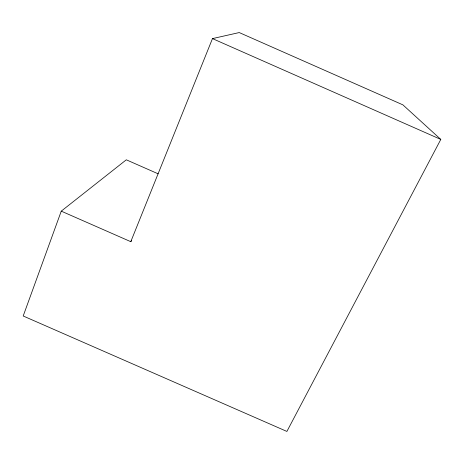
<?xml version="1.0" encoding="UTF-8"?>
<svg xmlns="http://www.w3.org/2000/svg" width="464" height="464" viewBox="0 0 464 464"><rect width="100%" height="100%" fill="white"/><g stroke="black" fill="none" stroke-linecap="round" stroke-linejoin="round"><path stroke-width="0.7" d="M61.254 211.149L23.2 315.99L286.891 431.439L440.8 139.42L402.897 104.858L239.233 32.561L212.471 38.605L130.784 241.68L61.254 211.149L126.307 159.807L158.154 173.82M130.784 241.68L131.672 240.549M212.471 38.605L440.8 139.42"/></g></svg>
